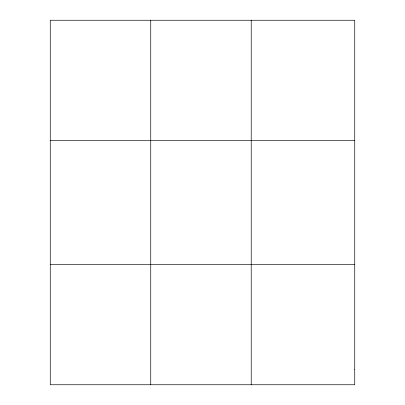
<?xml version="1.0" encoding="UTF-8"?>
<svg xmlns="http://www.w3.org/2000/svg" width="405" height="405" viewBox="0 0 405 405"><rect width="100%" height="100%" fill="white"/><g stroke="black" fill="none" stroke-linecap="round" stroke-linejoin="round"><path stroke-width="0.61" d="M150.741 20.25L150.741 384.75M251.216 20.25L251.216 384.75M50.266 140.535L354.734 140.535M50.266 264.465L354.734 264.465M354.734 369.714L354.734 384.75L50.266 384.75L50.266 20.25L354.734 20.25L354.734 369.714"/></g></svg>
